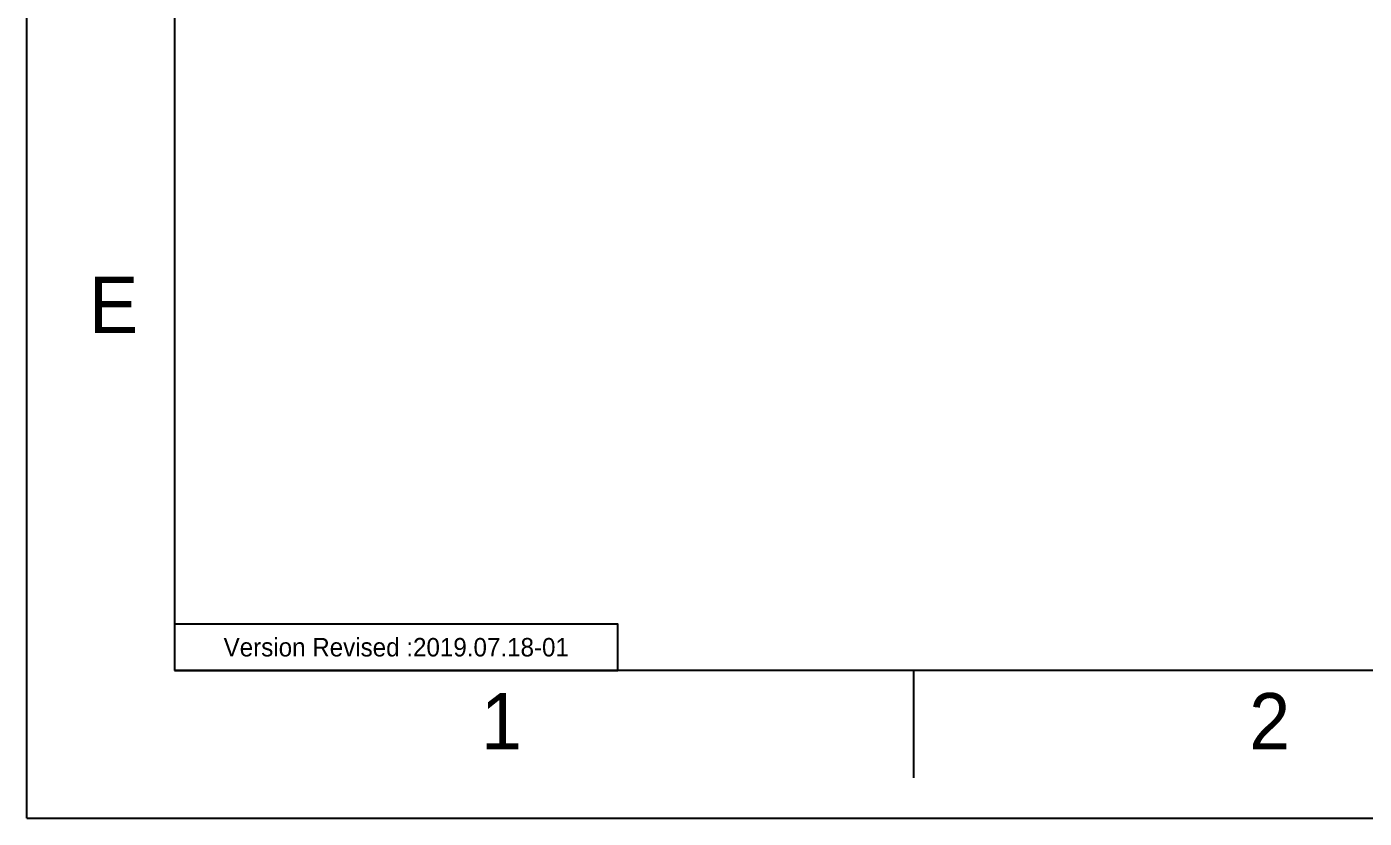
# Model space of a CAD drawing. Extents: x 10170 to 11010, y -16669 to -16075.
# Drawn here: x 10169.9 to 10350.8, y -16669.5 to -16562.4 of the extents above; entities that cross this region are included whole.
import ezdxf

# ---------------------------------------------------------------- set-up
doc = ezdxf.new("R2010")
doc.units = 0
doc.header["$MEASUREMENT"] = 0
doc.layers.get('0').update_dxf_attribs({"linetype": 'CONTINUOUS'})
doc.layers.add('FORM', color=7, linetype='CONTINUOUS')
doc.layers.add('TEXT', color=2, linetype='CONTINUOUS')
doc.styles.get("Standard").update_dxf_attribs({"font": 'Gulim.ttf'})

msp = doc.modelspace()

# ---------------------------------------------------------------- linework, layer by layer
at = {"color": 7, "linetype": 'Continuous'}
for p, q in [((10169.86116, -16669.47442), (10169.86116, -16075.4746)), ((10189.86115, -16095.47459), (10189.86115, -16649.47443)), ((10289.86115, -16649.47443), (10289.86115, -16664.01045)), ((10169.86116, -16669.47442), (11009.8609, -16669.47442))]:
    msp.add_line(p, q, dxfattribs=at)
at = {"linetype": 'Continuous'}
msp.add_line((10989.86091, -16649.47443), (10189.86115, -16649.47443), dxfattribs=at)
at = {"layer": 'FORM'}
msp.add_lwpolyline([(10189.86115, -16649.47443), (10249.86115, -16649.47443), (10249.86115, -16643.22443), (10189.86115, -16643.22443)], close=True, dxfattribs=at)

# ---------------------------------------------------------------- texts
at = {"char_height": 7.62383, "attachment_point": 5}
for s, width, insert in [('E', 10, (10181.60827, -16600.01583)), ('1', 50, (10234.09038, -16656.34755)), ('2', 50, (10338.04687, -16656.34755))]:
    msp.add_mtext_dynamic_manual_height_columns(s, width=width, gutter_width=12.5, heights=[0], dxfattribs=dict(at, insert=insert))
at = {"layer": 'TEXT', "insert": (10219.86115, -16646.34943), "char_height": 2.5, "attachment_point": 5}
msp.add_mtext_dynamic_manual_height_columns('Version Revised :2019.07.18-01 ', width=60, gutter_width=12.5, heights=[0], dxfattribs=at)

doc.saveas('drawing.dxf')
